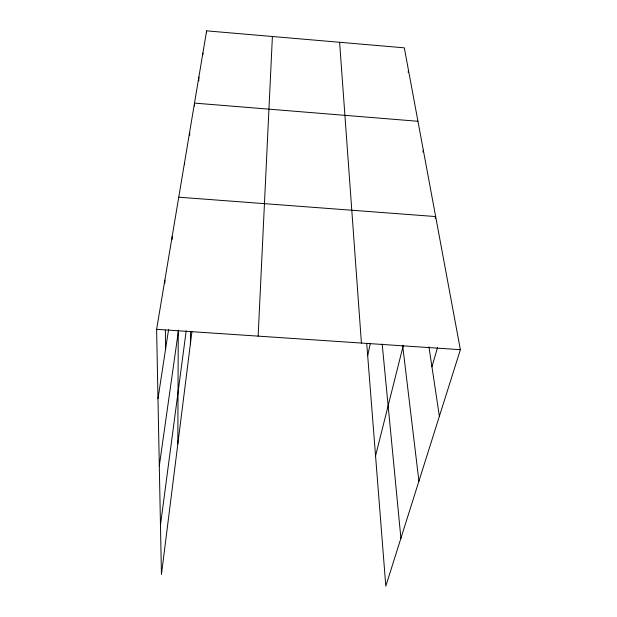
<?xml version="1.0" encoding="UTF-8"?>
<svg xmlns="http://www.w3.org/2000/svg" width="617" height="617" viewBox="0 0 617 617"><rect width="100%" height="100%" fill="white"/><g stroke="black" fill="none" stroke-linecap="round" stroke-linejoin="round"><path stroke-width="0.93" d="M177.827 443.97L178.251 330.218M184.491 164.739L184.506 162.826M189.681 135.416L189.72 132.555M190.383 343.947L190.599 331.429M194.455 106.001L194.509 103.108L417.956 121.279M198.797 80.85L198.875 77.009M202.854 54.913L202.9 53M206.556 32.755L206.61 30.85L404.312 47.833L460.382 349.692L385.802 586.15L366.729 343.553M258.145 336.134L272.398 36.503M191.91 331.838L161.438 574.535L156.618 329.324L206.61 30.85M160.466 525.059L186.18 330.866M159.302 465.951L178.514 330.242M157.983 398.651L168.595 329.447M408.13 72.235L408.5 70.369M367.686 355.693L370.308 343.476M422.9 152.052L423.324 150.178M375.56 455.832L403.31 345.312M435.178 218.426L435.648 216.559L178.753 197.193M431.939 366.799L437.561 347.394M156.618 329.324L460.382 349.692M428.954 346.908L439.373 416.298M402.623 345.273L418.92 481.152M382.178 344.008L400.911 538.248M339.612 42.272L361.415 343.052M164.855 280.187L164.878 283.064M165.364 330.08L165.557 349.268M172.182 236.419L172.189 239.273"/></g></svg>
